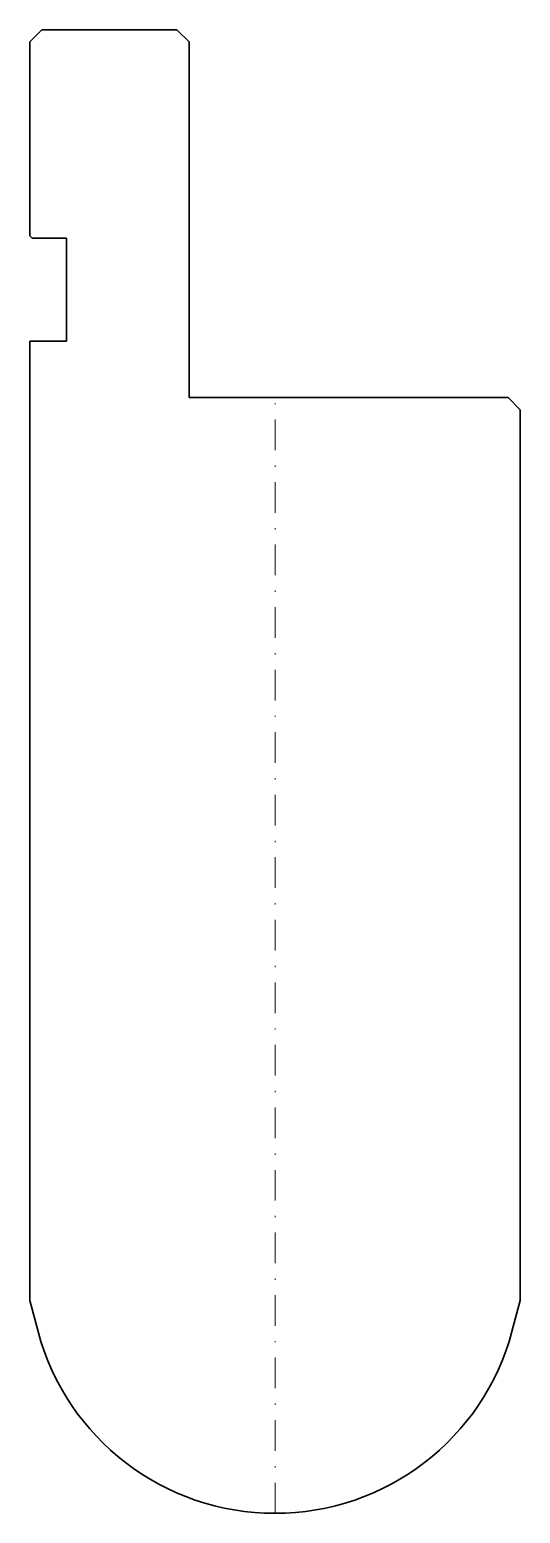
# Model space of a CAD drawing. Header units: millimetres. Extents: x -20 to 20, y 0 to 121.
import ezdxf

# ---------------------------------------------------------------- set-up
doc = ezdxf.new("R2010")
doc.units = ezdxf.units.MM
doc.header["$LTSCALE"] = 5
doc.linetypes.add('AUSGEZOGEN', pattern=[0])
doc.linetypes.add('DASHDOT', pattern=[1, 0.5, -0.25, 0, -0.25])
doc.layers.add('2', color=7, linetype='Continuous')

msp = doc.modelspace()

# ---------------------------------------------------------------- linework, layer by layer
at = {"layer": '2', "color": 7, "linetype": 'AUSGEZOGEN', "lineweight": 35}
for p, q in [((-20, 120), (-19, 121)), ((-19, 121), (-8, 121)), ((-8, 121), (-7, 120)), ((-20, 104.2), (-20, 120)), ((-7, 120), (-7, 91)), ((-19.8, 104), (-20, 104.2)), ((-17, 104), (-19.8, 104)), ((-17, 95.6), (-17, 104)), ((-20, 17.37), (-20, 95.6)), ((-20, 95.6), (-17, 95.6)), ((-7, 91), (19, 91)), ((19, 91), (20, 90)), ((20, 90), (20, 17.37)), ((-19.32, 14.82), (-20, 17.37)), ((20, 17.37), (19.32, 14.82))]:
    msp.add_line(p, q, dxfattribs=at)
at = {"layer": '2', "color": 7, "linetype": 'DASHDOT', "lineweight": 18}
msp.add_line((0, 0), (0, 91), dxfattribs=at)
at = {"layer": '2', "color": 7, "linetype": 'AUSGEZOGEN', "lineweight": 35}
msp.add_arc((0, 20), 20, 195, 345, dxfattribs=at)

doc.saveas('drawing.dxf')
